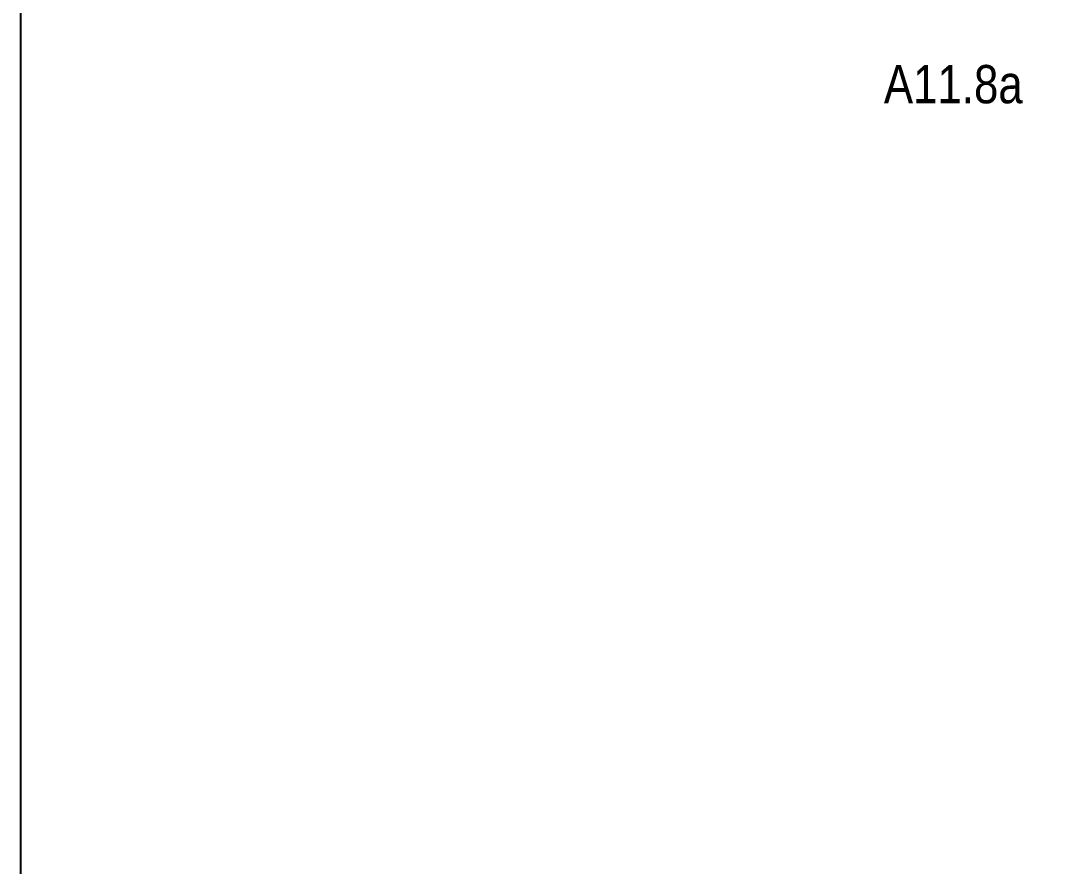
# Model space of a CAD drawing. Header units: millimetres. Extents: x -243740 to 150609, y -473655 to -165121.
# Drawn here: x -218440 to -211709, y -368185 to -362659 of the extents above; entities that cross this region are included whole.
import ezdxf

# ---------------------------------------------------------------- set-up
doc = ezdxf.new("R2010")
doc.units = ezdxf.units.MM
doc.layers.add('_освещение_dali', color=3, linetype='Continuous', lineweight=50)
doc.layers.add('Аварийное_овещение', color=1, linetype='Continuous', lineweight=30)
doc.styles.add('Arial Narrow_6', font='ARIALN.TTF', dxfattribs={"height": 193.245432})

# ---------------------------------------------------------------- blocks, each defined once
blk = doc.blocks.new('A$C453ecf4b')
at = {"layer": 'Аварийное_овещение', "lineweight": 40, "style": 'Arial Narrow_6'}
blk.add_text('А11.8а', height=250, dxfattribs=at).set_placement((21842.6, 34237.5))

msp = doc.modelspace()

# ---------------------------------------------------------------- linework, layer by layer
at = {"layer": 'Defpoints', "color": 251, "ltscale": 100, "true_color": 0x636466}
msp.add_lwpolyline([(-218439.9, -360280.3), (-218440, -369237.3)], dxfattribs=at)

# ---------------------------------------------------------------- block references
at = {"layer": '_освещение_dali', "ltscale": 100}
msp.add_blockref('A$C453ecf4b', (-234640, -397437.2), dxfattribs=at)

doc.saveas('drawing.dxf')
